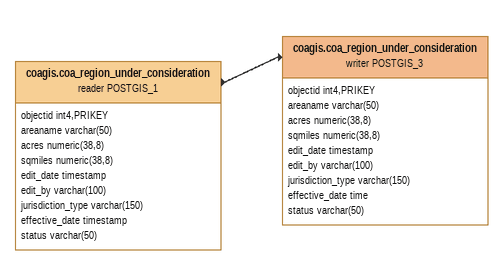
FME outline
coagis.coa_region_under_consideration (reader POSTGIS_1)
    attributes: objectid int4,PRIKEY, areaname varchar(50), acres numeric(38,8), sqmiles numeric(38,8), edit_date timestamp, edit_by varchar(100), jurisdiction_type varchar(150), effective_date timestamp, status varchar(50)
    -> coagis.coa_region_under_consideration (writer POSTGIS_3)
coagis.coa_region_under_consideration (writer POSTGIS_3)
    attributes: objectid int4,PRIKEY, areaname varchar(50), acres numeric(38,8), sqmiles numeric(38,8), edit_date timestamp, edit_by varchar(100), jurisdiction_type varchar(150), effective_date time, status varchar(50)
